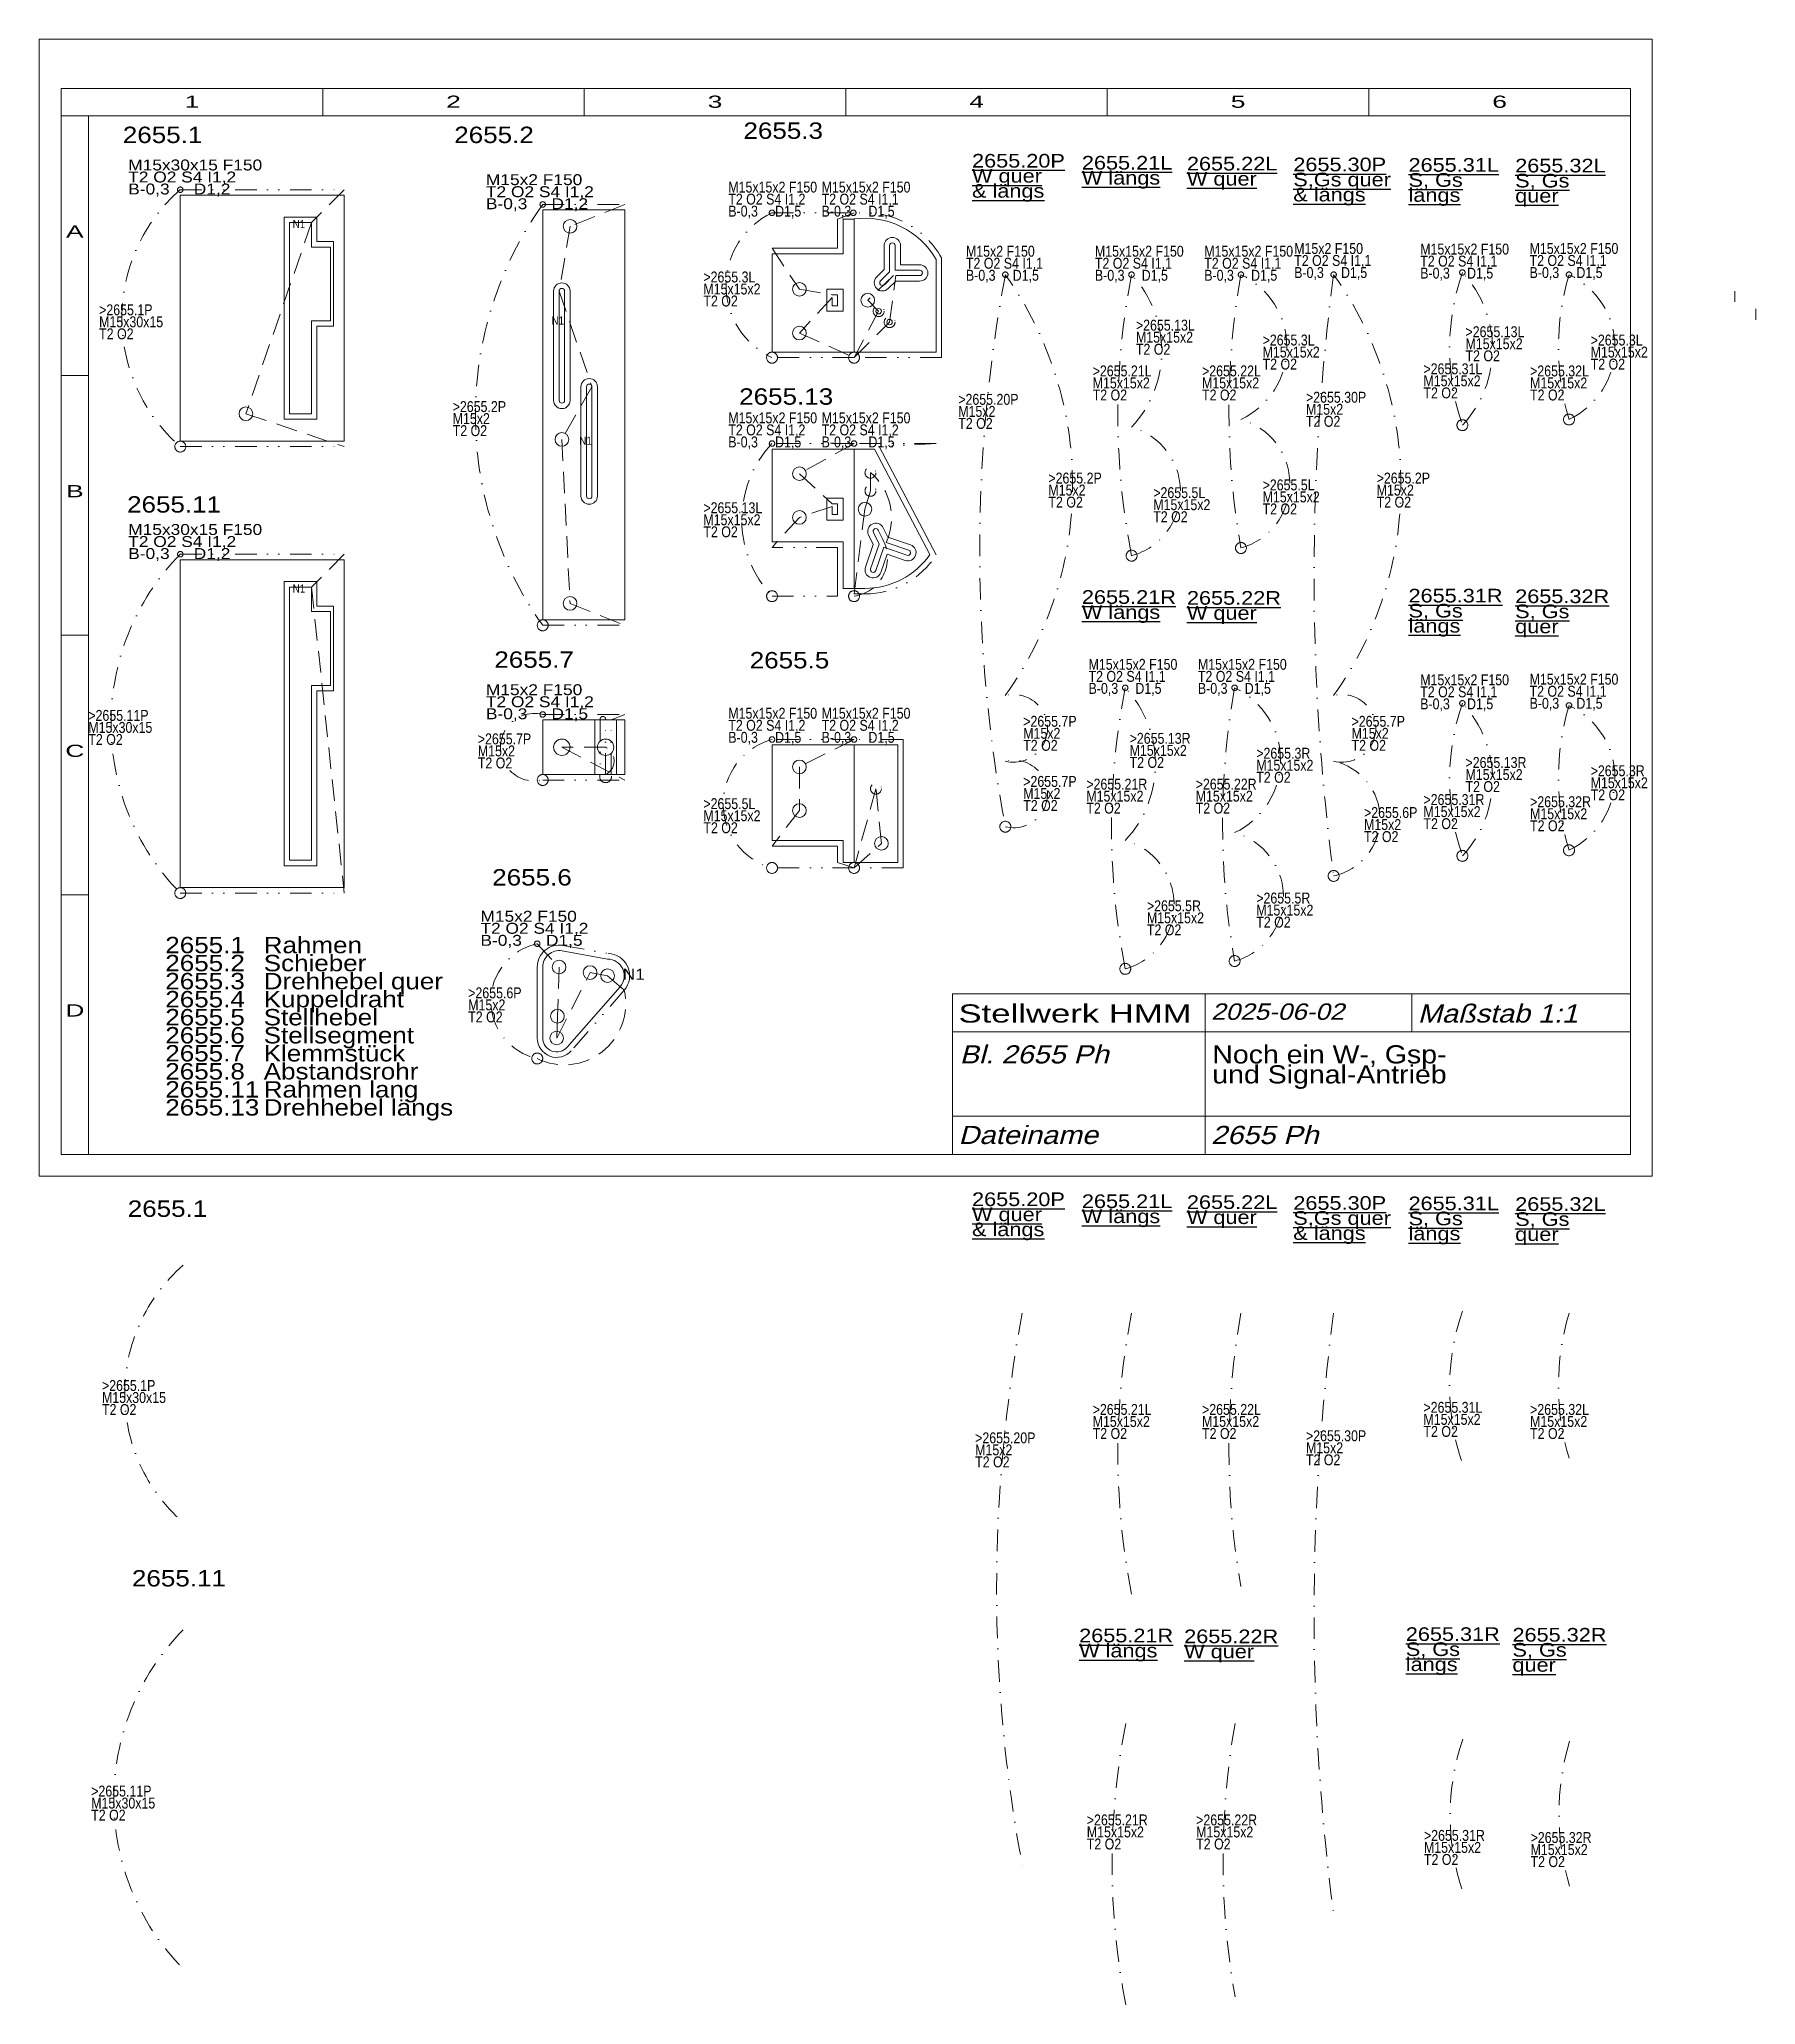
# Model space of a CAD drawing. Extents: x 1 to 315, y -151 to 209.
import ezdxf
from ezdxf.enums import TextEntityAlignment as Align

# ---------------------------------------------------------------- set-up
doc = ezdxf.new("R2010")
doc.units = 0
doc.header["$LTSCALE"] = 7.872806
for name, pattern in [('DASHDOT', [1, 0.5, -0.25, 0, -0.25]), ('DASHED', [0.75, 0.5, -0.25]), ('DIVIDE', [1.25, 0.5, -0.25, 0, -0.25, 0, -0.25]), ('PHANTOM', [2.5, 1.25, -0.25, 0.25, -0.25, 0.25, -0.25])]:
    doc.linetypes.add(name, pattern=pattern)
for name, color, linetype, lineweight in [('2655_1 RAHMEN', 7, 'CONTINUOUS', 18), ('2655_11P', 30, 'CONTINUOUS', 13), ('2655_13L', 30, 'CONTINUOUS', 13), ('2655_13R', 14, 'CONTINUOUS', 13), ('2655_1P', 30, 'CONTINUOUS', 13), ('2655_2 SCHIEBER', 230, 'CONTINUOUS', 18), ('2655_20P', 190, 'PHANTOM', 13), ('2655_21L', 190, 'PHANTOM', 13), ('2655_21R', 190, 'PHANTOM', 13), ('2655_22L', 190, 'PHANTOM', 13), ('2655_22R', 190, 'PHANTOM', 13), ('2655_2P', 30, 'CONTINUOUS', 13), ('2655_3 DREHHEBEL', 150, 'CONTINUOUS', 18), ('2655_30P', 190, 'PHANTOM', 13), ('2655_31L', 190, 'PHANTOM', 13), ('2655_31R', 190, 'PHANTOM', 13), ('2655_32L', 190, 'PHANTOM', 13), ('2655_32R', 190, 'PHANTOM', 13), ('2655_3L', 30, 'CONTINUOUS', 13), ('2655_3R', 14, 'CONTINUOUS', 13), ('2655_5 STELLHEBEL', 172, 'CONTINUOUS', 18), ('2655_5L', 30, 'CONTINUOUS', 13), ('2655_5R', 14, 'CONTINUOUS', 13), ('2655_6P', 30, 'CONTINUOUS', 13), ('2655_7P', 30, 'CONTINUOUS', 13), ('2655___ W-_ GSP-_ SIGNAL-ANTRIEB', 230, 'CONTINUOUS', 13), ('_TEMP', 7, 'CONTINUOUS', 50), ('BESCHRIFTUNG', 7, 'CONTINUOUS', 25), ('STANDARD', 7, 'CONTINUOUS', 0)]:
    doc.layers.add(name, color=color, linetype=linetype, lineweight=lineweight)
doc.styles.add('Arial', font='arial.ttf')

msp = doc.modelspace()

# ---------------------------------------------------------------- linework, layer by layer
at = {"layer": '2655_1 RAHMEN'}
for p, q in [((26.78, 180.49), (26.78, 135.49)), ((26.78, 180.49), (56.78, 180.49)), ((56.78, 180.49), (56.78, 135.49)), ((45.78, 176.49), (45.78, 139.49)), ((51.78, 176.49), (45.78, 176.49)), ((51.78, 176.49), (51.78, 171.99)), ((51.78, 171.99), (54.78, 171.99)), ((54.78, 171.99), (54.78, 156.49)), ((51.78, 156.49), (54.78, 156.49)), ((51.78, 156.49), (51.78, 139.49)), ((45.78, 139.49), (51.78, 139.49)), ((26.78, 135.49), (56.78, 135.49)), ((26.78, 113.8), (26.78, 53.8)), ((26.78, 113.8), (56.78, 113.8)), ((56.78, 113.8), (56.78, 53.8)), ((45.78, 109.8), (45.78, 57.8)), ((51.78, 109.8), (45.78, 109.8)), ((51.78, 109.8), (51.78, 105.3)), ((51.78, 105.3), (54.78, 105.3)), ((54.78, 105.3), (54.78, 89.8)), ((51.78, 89.8), (54.78, 89.8)), ((51.78, 89.8), (51.78, 57.8)), ((45.78, 57.8), (51.78, 57.8)), ((26.78, 53.8), (56.78, 53.8))]:
    msp.add_line(p, q, dxfattribs=at)
at = {"layer": '2655_11P', "linetype": 'DIVIDE'}
for p, q in [((26.78, 114.8), (56.78, 114.8)), ((26.78, 52.8), (56.78, 52.8))]:
    msp.add_line(p, q, dxfattribs=at)
at = {"layer": '2655_11P', "linetype": 'DASHED'}
for p, q in [((56.78, 114.8), (50.78, 108.8)), ((50.78, 108.8), (56.78, 52.8))]:
    msp.add_line(p, q, dxfattribs=at)
at = {"layer": '2655_11P'}
for p, q in [((46.78, 108.8), (46.78, 58.8)), ((50.78, 108.8), (46.78, 108.8)), ((50.78, 108.8), (50.78, 104.3)), ((50.78, 104.3), (54.28, 104.3)), ((54.28, 104.3), (54.28, 90.8)), ((50.78, 90.8), (50.78, 58.8)), ((50.78, 90.8), (54.28, 90.8)), ((46.78, 58.8), (50.78, 58.8))]:
    msp.add_line(p, q, dxfattribs=at)
at = {"layer": '2655_11P', "linetype": 'PHANTOM'}
for centre, radius in [((26.78, 114.8), 0.5), ((26.78, 52.8), 1)]:
    msp.add_circle(centre, radius, dxfattribs=at)
at = {"layer": '2655_13L', "linetype": 'DIVIDE'}
for p, q in [((150.01, 135.04), (135.01, 135.04)), ((147.01, 116.04), (135.01, 116.04)), ((135.01, 107.12), (147.01, 107.12))]:
    msp.add_line(p, q, dxfattribs=at)
at = {"layer": '2655_13L', "linetype": 'DASHED'}
for p, q in [((150.01, 135.04), (140.01, 129.53)), ((140.01, 129.53), (146.01, 124.04)), ((146.01, 123.54), (140.01, 121.53)), ((140.01, 121.53), (135.01, 116.04))]:
    msp.add_line(p, q, dxfattribs=at)
at = {"layer": '2655_13L'}
for p, q in [((146.01, 124.04), (147.01, 124.04)), ((146.01, 122.04), (146.01, 123.54)), ((147.01, 124.04), (147.01, 122.04)), ((147.01, 122.04), (146.01, 122.04)), ((147.01, 107.12), (147.01, 116.04))]:
    msp.add_line(p, q, dxfattribs=at)
at = {"layer": '2655_13L', "linetype": 'PHANTOM'}
for centre, radius in [((135.01, 135.04), 0.5), ((135.01, 107.12), 1)]:
    msp.add_circle(centre, radius, dxfattribs=at)
at = {"layer": '2655_13L'}
for centre in [(140.01, 129.53), (140.01, 121.53)]:
    msp.add_circle(centre, 1.25, dxfattribs=at)
at = {"layer": '2655_13R', "linetype": 'DIVIDE'}
for q in [(150.01, 135.04), (154.63, 134.5)]:
    msp.add_line((165.01, 135.04), q, dxfattribs=at)
at = {"layer": '2655_13R'}
for p, q in [((154.63, 134.5), (165.05, 114.66)), ((154.58, 116.66), (153.55, 118.76)), ((154.45, 119.2), (155.3, 117.47)), ((153.03, 112.12), (154.58, 116.66)), ((153.98, 111.8), (155.43, 116.06)), ((155.43, 116.06), (159.69, 114.6)), ((160.02, 115.55), (155.87, 116.96)), ((152.01, 107.54), (150.01, 107.54))]:
    msp.add_line(p, q, dxfattribs=at)
at = {"layer": '2655_13R', "linetype": 'DASHED'}
for p, q in [((153.01, 126.39), (153.01, 129.71)), ((152.01, 123.04), (153.01, 126.39)), ((150.01, 107.54), (152.01, 123.04))]:
    msp.add_line(p, q, dxfattribs=at)
at = {"layer": '2655_13R', "linetype": 'PHANTOM'}
for centre, radius in [((150.01, 135.04), 0.5), ((150.01, 107.12), 1)]:
    msp.add_circle(centre, radius, dxfattribs=at)
at = {"layer": '2655_13R', "linetype": 'DIVIDE'}
for centre in [(153.01, 129.71), (153.01, 126.39)]:
    msp.add_circle(centre, 1, dxfattribs=at)
at = {"layer": '2655_13R'}
msp.add_circle((152.01, 123.04), 1.25, dxfattribs=at)
at = {"layer": '2655_13R', "linetype": 'DASHED'}
for centre, radius, start, end in [((146.07, 121.46), 10.79, 335.3739, 409.957), ((149.06, 114.13), 7.07, 277.6805, 388.1637)]:
    msp.add_arc(centre, radius, start, end, dxfattribs=at)
at = {"layer": '2655_13R'}
for centre, start, end in [((154, 118.98), 26.1452, 206.1452), ((159.85, 115.08), 251.1452, 431.1452), ((153.51, 111.96), 161.1452, 341.1452)]:
    msp.add_arc(centre, 0.5, start, end, dxfattribs=at)
at = {"layer": '2655_13R', "linetype": 'DIVIDE'}
msp.add_arc((152.01, 123.04), 15.5, 270, 327.2865, dxfattribs=at)
at = {"layer": '2655_1P', "linetype": 'DIVIDE'}
for p, q in [((26.78, 181.49), (56.78, 181.49)), ((26.78, 134.49), (56.78, 134.49))]:
    msp.add_line(p, q, dxfattribs=at)
at = {"layer": '2655_1P', "linetype": 'DASHED'}
for p, q in [((56.78, 181.49), (50.78, 175.49)), ((50.78, 175.49), (38.78, 140.49)), ((38.78, 140.49), (56.78, 134.49))]:
    msp.add_line(p, q, dxfattribs=at)
at = {"layer": '2655_1P'}
for p, q in [((46.78, 175.49), (46.78, 140.49)), ((50.78, 175.49), (46.78, 175.49)), ((50.78, 175.49), (50.78, 170.99)), ((50.78, 170.99), (54.28, 170.99)), ((54.28, 170.99), (54.28, 157.49)), ((50.78, 157.49), (50.78, 140.49)), ((50.78, 157.49), (54.28, 157.49)), ((46.78, 140.49), (50.78, 140.49))]:
    msp.add_line(p, q, dxfattribs=at)
at = {"layer": '2655_1P', "linetype": 'PHANTOM'}
for centre, radius in [((26.78, 181.49), 0.5), ((26.78, 134.49), 1)]:
    msp.add_circle(centre, radius, dxfattribs=at)
at = {"layer": '2655_1P'}
msp.add_circle((38.78, 140.49), 1.25, dxfattribs=at)
at = {"layer": '2655_2 SCHIEBER'}
for p, q in [((93.07, 102.79), (93.07, 177.79)), ((93.07, 177.79), (108.07, 177.79)), ((108.07, 102.79), (108.07, 177.79)), ((95.07, 162.93), (95.07, 142.93)), ((98.07, 162.93), (98.07, 142.93)), ((314.91, 159.7), (314.91, 157.7)), ((100.07, 145.43), (100.07, 125.43)), ((103.07, 145.43), (103.07, 125.43)), ((93.07, 102.79), (108.07, 102.79))]:
    msp.add_line(p, q, dxfattribs=at)
for centre, start, end in [((96.57, 162.93), 0, 180), ((101.57, 145.43), 0, 180), ((96.57, 142.93), 180, 360), ((101.57, 125.43), 180, 360)]:
    msp.add_arc(centre, 1.5, start, end, dxfattribs=at)
at = {"layer": '2655_20P', "linetype": 'PHANTOM'}
for centre, radius in [((177.68, 165.94), 0.5), ((177.68, 64.94), 1)]:
    msp.add_circle(centre, radius, dxfattribs=at)
at = {"layer": '2655_20P', "linetype": 'DASHDOT'}
for centre, radius, start, end in [((123.61, 127.44), 66.37, 324.5454, 395.4546), ((179.2, 82.94), 6.19, 255.7532, 464.2468), ((179.2, 70.94), 6.19, 255.7532, 464.2468)]:
    msp.add_arc(centre, radius, start, end, dxfattribs=at)
at = {"layer": '2655_21L', "linetype": 'PHANTOM'}
for centre, radius in [((200.77, 165.94), 0.5), ((200.77, 114.52), 1)]:
    msp.add_circle(centre, radius, dxfattribs=at)
at = {"layer": '2655_21L', "linetype": 'DASHDOT'}
for centre, radius, start, end in [((185.84, 151.98), 20.44, 316.9144, 403.0856), ((197.5, 126.27), 12.2, 285.5669, 434.4331)]:
    msp.add_arc(centre, radius, start, end, dxfattribs=at)
at = {"layer": '2655_21R', "linetype": 'PHANTOM'}
for centre, radius in [((199.61, 90.36), 0.5), ((199.61, 38.94), 1)]:
    msp.add_circle(centre, radius, dxfattribs=at)
at = {"layer": '2655_21R', "linetype": 'DASHDOT'}
for centre, radius, start, end in [((184.69, 76.4), 20.44, 316.9144, 403.0856), ((196.34, 50.69), 12.2, 285.5669, 434.4331)]:
    msp.add_arc(centre, radius, start, end, dxfattribs=at)
at = {"layer": '2655_22L', "linetype": 'PHANTOM'}
for centre, radius in [((220.77, 165.94), 0.5), ((220.77, 115.94), 1)]:
    msp.add_circle(centre, radius, dxfattribs=at)
at = {"layer": '2655_22L', "linetype": 'DASHDOT'}
for centre, radius, start, end in [((214.52, 152.69), 14.65, 295.2446, 424.7554), ((217.5, 127.69), 12.2, 285.5669, 434.4331)]:
    msp.add_arc(centre, radius, start, end, dxfattribs=at)
at = {"layer": '2655_22R', "linetype": 'PHANTOM'}
for centre, radius in [((219.61, 90.36), 0.5), ((219.61, 40.36), 1)]:
    msp.add_circle(centre, radius, dxfattribs=at)
at = {"layer": '2655_22R', "linetype": 'DASHDOT'}
for centre, radius, start, end in [((213.36, 77.11), 14.65, 295.2446, 424.7554), ((216.34, 52.11), 12.2, 285.5669, 434.4331)]:
    msp.add_arc(centre, radius, start, end, dxfattribs=at)
at = {"layer": '2655_2P', "linetype": 'DIVIDE'}
for p, q in [((93.07, 178.79), (108.07, 178.79)), ((93.07, 101.79), (108.07, 101.79))]:
    msp.add_line(p, q, dxfattribs=at)
at = {"layer": '2655_2P', "linetype": 'DASHED'}
for p, q in [((108.07, 178.79), (98.07, 174.79)), ((98.07, 174.79), (96.07, 162.93)), ((96.07, 162.93), (102.07, 145.43)), ((102.07, 145.43), (96.57, 135.79)), ((96.57, 135.79), (98.07, 105.79)), ((98.07, 105.79), (108.07, 101.79))]:
    msp.add_line(p, q, dxfattribs=at)
at = {"layer": '2655_2P'}
for p, q in [((96.07, 162.93), (96.07, 142.93)), ((97.07, 162.93), (97.07, 142.93)), ((101.07, 145.43), (101.07, 125.43)), ((102.07, 145.43), (102.07, 125.43))]:
    msp.add_line(p, q, dxfattribs=at)
at = {"layer": '2655_2P', "linetype": 'PHANTOM'}
for centre, radius in [((93.07, 178.79), 0.5), ((93.07, 101.79), 1)]:
    msp.add_circle(centre, radius, dxfattribs=at)
at = {"layer": '2655_2P'}
for centre in [(98.07, 174.79), (96.57, 135.79), (98.07, 105.79)]:
    msp.add_circle(centre, 1.25, dxfattribs=at)
for centre, start, end in [((96.57, 162.93), 0, 180), ((101.57, 145.43), 0, 180), ((96.57, 142.93), 180, 360), ((101.57, 125.43), 180, 360)]:
    msp.add_arc(centre, 0.5, start, end, dxfattribs=at)
at = {"layer": '2655_3 DREHHEBEL'}
for p, q in [((148.01, 176.12), (148.01, 169.76)), ((148.01, 176.12), (150.01, 176.12)), ((150.01, 176.12), (150.01, 151.76)), ((148.01, 169.76), (135.01, 169.76)), ((135.01, 169.76), (135.01, 151.76)), ((155.51, 171.26), (155.51, 166.88)), ((158.51, 167.76), (158.51, 171.26)), ((154.15, 165.52), (155.51, 166.88)), ((162.01, 167.76), (158.51, 167.76)), ((165.01, 168.74), (165.01, 151.76)), ((145.01, 159.26), (145.01, 163.26)), ((145.01, 163.26), (148.01, 163.26)), ((148.01, 163.26), (148.01, 159.26)), ((157.63, 164.76), (156.27, 163.4)), ((162.01, 164.76), (157.63, 164.76)), ((311.11, 162.95), (311.11, 160.95)), ((148.01, 159.26), (145.01, 159.26)), ((165.01, 151.76), (135.01, 151.76)), ((154.26, 151.76), (152.26, 151.76)), ((150.01, 134.04), (135.01, 134.04)), ((135.01, 134.04), (135.01, 117.04)), ((150.01, 108.54), (150.01, 134.04)), ((153.74, 134.04), (150.01, 134.04)), ((153.74, 134.04), (163.89, 114.72)), ((145.01, 121.04), (145.01, 125.04)), ((145.01, 125.04), (148.01, 125.04)), ((148.01, 125.04), (148.01, 121.04)), ((148.01, 121.04), (145.01, 121.04)), ((155.35, 119.64), (156.19, 117.91)), ((148.01, 117.04), (135.01, 117.04)), ((148.01, 108.54), (148.01, 117.04)), ((152.09, 112.44), (153.5, 116.59)), ((153.5, 116.59), (152.65, 118.32)), ((160.34, 116.49), (156.19, 117.91)), ((154.93, 111.47), (156.06, 114.79)), ((156.06, 114.79), (159.37, 113.66)), ((148.01, 108.54), (150.01, 108.54)), ((152.01, 108.54), (150.01, 108.54)), ((93.07, 84.49), (108.07, 84.49)), ((93.07, 74.49), (93.07, 84.49)), ((102.57, 84.49), (102.57, 74.49)), ((106.57, 74.49), (106.57, 84.49)), ((108.07, 84.49), (108.07, 74.49)), ((108.07, 74.49), (93.07, 74.49))]:
    msp.add_line(p, q, dxfattribs=at)
for centre in [(154.51, 159.26), (156.51, 157.26)]:
    msp.add_circle(centre, 0.5, dxfattribs=at)
for centre, radius, start, end in [((152.01, 161.26), 15, 29.9264, 97.6623), ((157.01, 171.26), 1.5, 0, 180), ((155.21, 164.46), 1.5, 135, 315), ((162.01, 166.26), 1.5, 270, 450), ((154, 118.98), 1.5, 26.1452, 206.1452), ((159.85, 115.08), 1.5, 251.1452, 431.1452), ((152.01, 123.04), 14.5, 270, 325.011), ((153.51, 111.96), 1.5, 161.1452, 341.1452)]:
    msp.add_arc(centre, radius, start, end, dxfattribs=at)
at = {"layer": '2655_30P', "linetype": 'PHANTOM'}
for centre, radius in [((237.72, 165.94), 0.5), ((237.72, 55.94), 1)]:
    msp.add_circle(centre, radius, dxfattribs=at)
at = {"layer": '2655_30P', "linetype": 'DASHDOT'}
for centre, radius, start, end in [((183.66, 127.44), 66.37, 324.5454, 395.4546), ((239.24, 82.94), 6.19, 255.7532, 464.2468), ((235.46, 66.44), 10.74, 282.1777, 437.8223)]:
    msp.add_arc(centre, radius, start, end, dxfattribs=at)
at = {"layer": '2655_31L', "linetype": 'PHANTOM'}
for centre, radius in [((261.27, 166.33), 0.5), ((261.27, 138.41), 1)]:
    msp.add_circle(centre, radius, dxfattribs=at)
at = {"layer": '2655_31L', "linetype": 'DASHDOT'}
msp.add_arc((246.34, 152.37), 20.44, 316.9144, 403.0856, dxfattribs=at)
at = {"layer": '2655_31R', "linetype": 'PHANTOM'}
for centre, radius in [((261.27, 87.52), 0.5), ((261.27, 59.61), 1)]:
    msp.add_circle(centre, radius, dxfattribs=at)
at = {"layer": '2655_31R', "linetype": 'DASHDOT'}
msp.add_arc((246.34, 73.57), 20.44, 316.9144, 403.0856, dxfattribs=at)
at = {"layer": '2655_32L', "linetype": 'PHANTOM'}
for centre, radius in [((280.77, 165.94), 0.5), ((280.77, 139.44), 1)]:
    msp.add_circle(centre, radius, dxfattribs=at)
at = {"layer": '2655_32L', "linetype": 'DASHDOT'}
msp.add_arc((274.52, 152.69), 14.65, 295.2446, 424.7554, dxfattribs=at)
at = {"layer": '2655_32R', "linetype": 'PHANTOM'}
for centre, radius in [((280.77, 87.14), 0.5), ((280.77, 60.64), 1)]:
    msp.add_circle(centre, radius, dxfattribs=at)
at = {"layer": '2655_32R', "linetype": 'DASHDOT'}
msp.add_arc((274.52, 73.89), 14.65, 295.2446, 424.7554, dxfattribs=at)
at = {"layer": '2655_3L', "linetype": 'DIVIDE'}
for p, q in [((135.01, 177.26), (150.01, 177.26)), ((150.01, 150.76), (135.01, 150.76))]:
    msp.add_line(p, q, dxfattribs=at)
at = {"layer": '2655_3L', "linetype": 'DASHED'}
for p, q in [((150.01, 177.26), (147.01, 176.12)), ((135.01, 170.76), (140.01, 163.26)), ((140.01, 163.26), (146.01, 162.26)), ((146.01, 161.76), (140.01, 155.26)), ((140.01, 155.26), (150.01, 150.76))]:
    msp.add_line(p, q, dxfattribs=at)
at = {"layer": '2655_3L'}
for p, q in [((147.01, 176.12), (147.01, 170.76)), ((147.01, 170.76), (135.01, 170.76)), ((146.01, 162.26), (147.01, 162.26)), ((147.01, 162.26), (147.01, 160.26)), ((146.01, 160.26), (146.01, 161.76)), ((147.01, 160.26), (146.01, 160.26))]:
    msp.add_line(p, q, dxfattribs=at)
at = {"layer": '2655_3L', "linetype": 'PHANTOM'}
for centre, radius in [((135.01, 177.26), 0.5), ((135.01, 150.76), 1)]:
    msp.add_circle(centre, radius, dxfattribs=at)
at = {"layer": '2655_3L'}
for centre in [(140.01, 163.26), (140.01, 155.26)]:
    msp.add_circle(centre, 1.25, dxfattribs=at)
at = {"layer": '2655_3R', "linetype": 'DIVIDE'}
for p, q in [((149.87, 177.26), (149.87, 177.12)), ((166.01, 150.76), (150.01, 150.76))]:
    msp.add_line(p, q, dxfattribs=at)
at = {"layer": '2655_3R'}
for p, q in [((156.51, 171.26), (156.51, 166.47)), ((157.51, 166.76), (157.51, 171.26)), ((166.01, 169), (166.01, 150.76)), ((154.85, 164.81), (156.51, 166.47)), ((155.56, 164.1), (157.21, 165.76)), ((162.01, 166.76), (157.51, 166.76)), ((162.01, 165.76), (157.63, 165.76))]:
    msp.add_line(p, q, dxfattribs=at)
at = {"layer": '2655_3R', "linetype": 'DASHED'}
for p, q in [((157.21, 165.76), (152.51, 161.26)), ((156.51, 157.26), (157.63, 165.76)), ((154.51, 159.26), (150.01, 150.76)), ((152.51, 161.26), (154.51, 159.26)), ((150.01, 150.76), (156.51, 157.26))]:
    msp.add_line(p, q, dxfattribs=at)
at = {"layer": '2655_3R', "linetype": 'PHANTOM'}
for centre, radius in [((149.87, 177.26), 0.5), ((150.01, 150.76), 1)]:
    msp.add_circle(centre, radius, dxfattribs=at)
at = {"layer": '2655_3R'}
msp.add_circle((152.51, 161.26), 1.25, dxfattribs=at)
at = {"layer": '2655_3R', "linetype": 'DIVIDE'}
for centre in [(154.51, 159.26), (156.51, 157.26)]:
    msp.add_circle(centre, 1, dxfattribs=at)
msp.add_arc((152.01, 161.26), 16, 28.955, 97.6623, dxfattribs=at)
at = {"layer": '2655_3R'}
for centre, start, end in [((157.01, 171.26), 0, 180), ((162.01, 166.26), 270, 450), ((155.21, 164.46), 135, 315)]:
    msp.add_arc(centre, 0.5, start, end, dxfattribs=at)
at = {"layer": '2655_5 STELLHEBEL'}
for p, q in [((158.01, 79.9), (135.01, 79.9)), ((135.01, 79.9), (135.01, 62.4)), ((150.01, 58.4), (150.01, 79.9)), ((154.01, 79.9), (152.01, 79.9)), ((158.01, 58.4), (158.01, 79.9)), ((148.01, 62.4), (135.01, 62.4)), ((148.01, 58.4), (148.01, 62.4)), ((158.01, 58.4), (148.01, 58.4)), ((96.6, 42.23), (104.92, 40.74)), ((93.07, 39.28), (93.07, 26.29)), ((107.22, 35.68), (97.54, 24.61))]:
    msp.add_line(p, q, dxfattribs=at)
for centre, radius, start, end in [((96.07, 39.28), 3, 79.8245, 180), ((104.92, 37.69), 3.05, 318.8385, 450.0172), ((95.62, 26.29), 2.55, 180, 318.8385)]:
    msp.add_arc(centre, radius, start, end, dxfattribs=at)
at = {"layer": '2655_5L', "linetype": 'DIVIDE'}
for p, q in [((150.01, 80.9), (135.01, 80.9)), ((150.01, 57.4), (135.01, 57.4))]:
    msp.add_line(p, q, dxfattribs=at)
at = {"layer": '2655_5L', "linetype": 'DASHED'}
for p, q in [((150.01, 80.9), (140.01, 75.9)), ((140.01, 75.9), (140.01, 67.9)), ((140.01, 67.9), (135.01, 61.4)), ((147.01, 58.4), (150.01, 57.4))]:
    msp.add_line(p, q, dxfattribs=at)
at = {"layer": '2655_5L'}
for p, q in [((147.01, 61.4), (135.01, 61.4)), ((147.01, 58.4), (147.01, 61.4))]:
    msp.add_line(p, q, dxfattribs=at)
at = {"layer": '2655_5L', "linetype": 'PHANTOM'}
for centre, radius in [((135.01, 80.9), 0.5), ((135.01, 57.4), 1)]:
    msp.add_circle(centre, radius, dxfattribs=at)
at = {"layer": '2655_5L'}
for centre in [(140.01, 75.9), (140.01, 67.9)]:
    msp.add_circle(centre, 1.25, dxfattribs=at)
at = {"layer": '2655_5R', "linetype": 'DIVIDE'}
for p, q in [((159.01, 80.9), (150.01, 80.9)), ((159.01, 57.4), (150.01, 57.4))]:
    msp.add_line(p, q, dxfattribs=at)
at = {"layer": '2655_5R'}
msp.add_line((159.01, 57.4), (159.01, 80.9), dxfattribs=at)
at = {"layer": '2655_5R', "linetype": 'DASHED'}
for p, q in [((154.01, 71.9), (150.01, 57.4)), ((155.01, 61.9), (154.01, 71.9)), ((150.01, 57.4), (155.01, 61.9))]:
    msp.add_line(p, q, dxfattribs=at)
at = {"layer": '2655_5R', "linetype": 'PHANTOM'}
for centre, radius in [((150.01, 80.9), 0.5), ((150.01, 57.4), 1)]:
    msp.add_circle(centre, radius, dxfattribs=at)
at = {"layer": '2655_5R', "linetype": 'DIVIDE'}
msp.add_circle((154.01, 71.9), 1, dxfattribs=at)
at = {"layer": '2655_5R'}
msp.add_circle((155.01, 61.9), 1.25, dxfattribs=at)
at = {"layer": '2655_6P', "linetype": 'DASHED'}
for p, q in [((92.07, 43.54), (96.07, 39.28)), ((95.62, 26.29), (101.73, 38.26)), ((96.07, 39.28), (95.76, 30.28)), ((104.92, 37.69), (101.73, 38.26)), ((104.92, 37.69), (107.97, 35.02)), ((95.76, 30.28), (95.62, 26.29))]:
    msp.add_line(p, q, dxfattribs=at)
at = {"layer": '2655_6P', "linetype": 'DIVIDE'}
for p, q in [((96.77, 43.21), (105.02, 41.73)), ((107.97, 35.02), (98.29, 23.95))]:
    msp.add_line(p, q, dxfattribs=at)
at = {"layer": '2655_6P'}
msp.add_line((92.07, 39.28), (92.07, 26.29), dxfattribs=at)
at = {"layer": '2655_6P', "linetype": 'PHANTOM'}
for centre, radius in [((92.07, 43.54), 0.5), ((92.07, 22.54), 1)]:
    msp.add_circle(centre, radius, dxfattribs=at)
at = {"layer": '2655_6P'}
for centre in [(96.07, 39.28), (101.73, 38.26), (104.92, 37.69), (95.76, 30.28), (95.62, 26.29)]:
    msp.add_circle(centre, 1.25, dxfattribs=at)
for centre, radius, start, end in [((96.07, 39.28), 4, 79.8245, 180), ((104.92, 37.69), 4.05, 318.8385, 448.6662), ((95.62, 26.29), 3.55, 180, 318.8385)]:
    msp.add_arc(centre, radius, start, end, dxfattribs=at)
at = {"layer": '2655_6P', "linetype": 'DASHED'}
msp.add_arc((97.02, 32.6), 11.22, 243.7906, 372.458, dxfattribs=at)
at = {"layer": '2655_7P', "linetype": 'DIVIDE'}
for p, q in [((93.07, 85.49), (108.07, 85.49)), ((103.57, 84.49), (103.57, 74.49)), ((104.57, 74.49), (104.57, 84.49)), ((105.57, 74.49), (105.57, 84.49)), ((93.07, 73.49), (108.07, 73.49))]:
    msp.add_line(p, q, dxfattribs=at)
at = {"layer": '2655_7P', "linetype": 'DASHED'}
for p, q in [((108.07, 85.49), (105.57, 84.49)), ((104.57, 79.49), (96.57, 79.49)), ((96.57, 79.49), (108.07, 73.49))]:
    msp.add_line(p, q, dxfattribs=at)
at = {"layer": '2655_7P', "linetype": 'PHANTOM'}
for centre, radius in [((93.07, 85.49), 0.5), ((93.07, 73.49), 1)]:
    msp.add_circle(centre, radius, dxfattribs=at)
at = {"layer": '2655_7P'}
for centre in [(96.57, 79.49), (104.57, 79.49)]:
    msp.add_circle(centre, 1.5, dxfattribs=at)
at = {"layer": '2655_7P', "linetype": 'DIVIDE'}
msp.add_arc((104.07, 84.6), 0.513, 347.2454, 552.7546, dxfattribs=at)
at = {"layer": '2655_7P', "linetype": 'DASHED'}
for centre, radius, start, end in [((103.35, 76.99), 2.78, 295.8938, 424.1062), ((104.57, 74.09), 1.08, 158.1667, 381.8333)]:
    msp.add_arc(centre, radius, start, end, dxfattribs=at)
at = {"layer": '2655___ W-_ GSP-_ SIGNAL-ANTRIEB', "linetype": 'DASHDOT'}
for centre, radius, start, end in [((47.28, 157.99), 31.19, 131.0999, 228.9001), ((147.13, 140.29), 66.37, 144.5454, 215.4546), ((141.25, 164.01), 14.65, 115.2446, 244.7554), ((447.01, 115.44), 274.02, 169.3801, 190.6199), ((331.06, 140.23), 132.8, 168.8376, 191.1624), ((361.82, 140.94), 143.25, 169.9491, 190.0509), ((658.7, 110.94), 424.56, 172.5567, 187.4433), ((301.82, 152.37), 42.89, 161.0045, 198.9955), ((325.4, 152.69), 46.55, 163.4644, 196.5356), ((149.93, 121.08), 20.44, 136.9144, 223.0856), ((58.4, 83.8), 44.28, 135.5643, 224.4357), ((329.9, 64.65), 132.8, 168.8376, 191.1624), ((360.66, 65.36), 143.25, 169.9491, 190.0509), ((301.82, 73.57), 42.89, 161.0045, 198.9955), ((325.4, 73.89), 46.55, 163.4644, 196.5356), ((91.54, 79.49), 6.19, 75.7532, 284.2468), ((138.28, 69.15), 12.2, 105.5669, 254.4331), ((94.33, 33.04), 10.74, 102.1777, 257.8223), ((47.8, -38.8), 31.19, 131.0999, 228.9001), ((450.1, -74.55), 274.02, 169.3801, 190.6199), ((331.06, -49.76), 132.8, 168.8376, 191.1624), ((361.82, -49.05), 143.25, 169.9491, 190.0509), ((658.7, -79.05), 424.56, 172.5567, 187.4433), ((301.82, -37.62), 42.89, 161.0045, 198.9955), ((325.4, -37.3), 46.55, 163.4644, 196.5356), ((58.92, -112.99), 44.28, 135.5643, 224.4357), ((330, -124.85), 132.8, 168.8376, 191.1624), ((360.75, -124.14), 143.25, 169.9491, 190.0509), ((301.92, -115.93), 42.89, 161.0045, 198.9955), ((325.49, -115.61), 46.55, 163.4644, 196.5356)]:
    msp.add_arc(centre, radius, start, end, dxfattribs=at)
at = {"layer": '_TEMP', "lineweight": 0}
for p, q in [((168.02, 34.4), (291.91, 34.4)), ((168.02, 34.4), (168.02, 5)), ((214.22, 34.4), (214.22, 5)), ((252.02, 34.4), (252.02, 27.4)), ((168.02, 27.4), (291.91, 27.4)), ((168.02, 12), (291.91, 12))]:
    msp.add_line(p, q, dxfattribs=at)
at = {"layer": 'STANDARD'}
for p, q in [((296, 209), (1, 209)), ((1, 209), (1, 1)), ((296, 1), (296, 209)), ((292, 200), (5, 200)), ((5, 200), (5, 195)), ((52.83, 200), (52.83, 195)), ((100.67, 200), (100.67, 195)), ((148.5, 200), (148.5, 195)), ((196.33, 200), (196.33, 195)), ((244.17, 200), (244.17, 195)), ((292, 200), (292, 195)), ((5, 195), (5, 5)), ((10, 195), (5, 195)), ((10, 195), (10, 5)), ((292, 195), (10, 195)), ((292, 5), (292, 195)), ((5, 147.5), (10, 147.5)), ((5, 100), (10, 100)), ((5, 52.5), (10, 52.5)), ((5, 5), (10, 5)), ((10, 5), (292, 5)), ((1, 1), (296, 1))]:
    msp.add_line(p, q, dxfattribs=at)

# ---------------------------------------------------------------- texts
at = {"layer": '2655_11P', "linetype": 'DASHED', "style": 'Arial', "width": 0.864842}
msp.add_text('N1', height=1.5, dxfattribs=at).set_placement((47.33, 109.26), align=Align.TOP_LEFT)
at = {"layer": '2655_11P', "insert": (17.26, 120.32), "char_height": 2, "attachment_point": 1, "line_spacing_factor": 0.66, "style": 'Arial'}
msp.add_mtext('\\W1.135101;M15x30x15 F150\\PT2 O2 S4 I1,2\\PB-0,3     D1,2', dxfattribs=at)
at = {"layer": '2655_13L', "insert": (127.01, 140.74), "char_height": 2, "attachment_point": 1, "line_spacing_factor": 0.66, "style": 'Arial'}
msp.add_mtext('\\W0.810867;M15x15x2 F150\\PT2 O2 S4 I1,2\\PB-0,3     D1,5', dxfattribs=at)
at = {"layer": '2655_13R', "insert": (144.08, 140.74), "char_height": 2, "attachment_point": 1, "line_spacing_factor": 0.66, "style": 'Arial'}
msp.add_mtext('\\W0.810867;M15x15x2 F150\\PT2 O2 S4 I1,2\\PB-0,3     D1,5', dxfattribs=at)
at = {"layer": '2655_1P', "linetype": 'DASHED', "style": 'Arial', "width": 0.864842}
msp.add_text('N1', height=1.5, dxfattribs=at).set_placement((47.33, 175.96), align=Align.TOP_LEFT)
at = {"layer": '2655_1P', "insert": (17.26, 187.01), "char_height": 2, "attachment_point": 1, "line_spacing_factor": 0.66, "style": 'Arial'}
msp.add_mtext('\\W1.135101;M15x30x15 F150\\PT2 O2 S4 I1,2\\PB-0,3     D1,2', dxfattribs=at)
at = {"layer": '2655_20P', "char_height": 2, "attachment_point": 1, "line_spacing_factor": 0.66, "style": 'Arial'}
for s, insert in [('\\W0.810867;M15x2 F150\\PT2 O2 S4 I1,1\\PB-0,3     D1,5', (170.47, 171.23)), ('\\W0.810845;>2655.2P\\PM15x2\\PT2 O2', (185.55, 129.73)), ('\\W0.810845;>2655.7P\\PM15x2\\PT2 O2', (180.95, 85.23)), ('\\W0.810845;>2655.7P\\PM15x2\\PT2 O2', (180.95, 74.23))]:
    msp.add_mtext(s, dxfattribs=dict(at, insert=insert))
at = {"layer": '2655_21L', "char_height": 2, "attachment_point": 1, "line_spacing_factor": 0.66, "style": 'Arial'}
for s, insert in [('\\W0.810867;M15x15x2 F150\\PT2 O2 S4 I1,1\\PB-0,3     D1,5', (194.06, 171.23)), ('\\W0.810848;>2655.13L\\PM15x15x2\\PT2 O2', (201.56, 157.7)), ('\\W0.810845;>2655.5L\\PM15x15x2\\PT2 O2', (204.73, 127.06))]:
    msp.add_mtext(s, dxfattribs=dict(at, insert=insert))
at = {"layer": '2655_21R', "char_height": 2, "attachment_point": 1, "line_spacing_factor": 0.66, "style": 'Arial'}
for s, insert in [('\\W0.810867;M15x15x2 F150\\PT2 O2 S4 I1,1\\PB-0,3     D1,5', (192.9, 95.65)), ('\\W0.810848;>2655.13R\\PM15x15x2\\PT2 O2', (200.41, 82.11)), ('\\W0.810845;>2655.5R\\PM15x15x2\\PT2 O2', (203.57, 51.48))]:
    msp.add_mtext(s, dxfattribs=dict(at, insert=insert))
at = {"layer": '2655_22L', "char_height": 2, "attachment_point": 1, "line_spacing_factor": 0.66, "style": 'Arial'}
for s, insert in [('\\W0.810867;M15x15x2 F150\\PT2 O2 S4 I1,1\\PB-0,3     D1,5', (214.06, 171.23)), ('\\W0.810845;>2655.3L\\PM15x15x2\\PT2 O2', (224.73, 154.98)), ('\\W0.810845;>2655.5L\\PM15x15x2\\PT2 O2', (224.73, 128.48))]:
    msp.add_mtext(s, dxfattribs=dict(at, insert=insert))
at = {"layer": '2655_22R', "char_height": 2, "attachment_point": 1, "line_spacing_factor": 0.66, "style": 'Arial'}
for s, insert in [('\\W0.810867;M15x15x2 F150\\PT2 O2 S4 I1,1\\PB-0,3     D1,5', (212.9, 95.65)), ('\\W0.810845;>2655.3R\\PM15x15x2\\PT2 O2', (223.57, 79.39)), ('\\W0.810845;>2655.5R\\PM15x15x2\\PT2 O2', (223.57, 52.89))]:
    msp.add_mtext(s, dxfattribs=dict(at, insert=insert))
at = {"layer": '2655_2P', "linetype": 'DASHED', "style": 'Arial', "width": 0.864842}
for p in [(94.67, 158.3), (99.74, 136.32)]:
    msp.add_text('N1', height=1.5, dxfattribs=at).set_placement(p, align=Align.TOP_LEFT)
at = {"layer": '2655_2P', "insert": (82.68, 184.32), "char_height": 2, "attachment_point": 1, "line_spacing_factor": 0.66, "style": 'Arial'}
msp.add_mtext('\\W1.135100;M15x2 F150\\PT2 O2 S4 I1,2\\PB-0,3     D1,2', dxfattribs=at)
at = {"layer": '2655_30P', "char_height": 2, "attachment_point": 1, "line_spacing_factor": 0.66, "style": 'Arial'}
for s, insert in [('\\W0.810867;M15x2 F150\\PT2 O2 S4 I1,1\\PB-0,3     D1,5', (230.51, 171.73)), ('\\W0.810845;>2655.2P\\PM15x2\\PT2 O2', (245.59, 129.73)), ('\\W0.810845;>2655.7P\\PM15x2\\PT2 O2', (241, 85.23)), ('\\W0.810845;>2655.6P\\PM15x2\\PT2 O2', (243.28, 68.54))]:
    msp.add_mtext(s, dxfattribs=dict(at, insert=insert))
at = {"layer": '2655_31L', "char_height": 2, "attachment_point": 1, "line_spacing_factor": 0.66, "style": 'Arial'}
for s, insert in [('\\W0.810867;M15x15x2 F150\\PT2 O2 S4 I1,1\\PB-0,3     D1,5', (253.56, 171.62)), ('\\W0.810848;>2655.13L\\PM15x15x2\\PT2 O2', (261.84, 156.5))]:
    msp.add_mtext(s, dxfattribs=dict(at, insert=insert))
at = {"layer": '2655_31R', "char_height": 2, "attachment_point": 1, "line_spacing_factor": 0.66, "style": 'Arial'}
for s, insert in [('\\W0.810867;M15x15x2 F150\\PT2 O2 S4 I1,1\\PB-0,3     D1,5', (253.56, 92.82)), ('\\W0.810848;>2655.13R\\PM15x15x2\\PT2 O2', (261.84, 77.69))]:
    msp.add_mtext(s, dxfattribs=dict(at, insert=insert))
at = {"layer": '2655_32L', "char_height": 2, "attachment_point": 1, "line_spacing_factor": 0.66, "style": 'Arial'}
for s, insert in [('\\W0.810867;M15x15x2 F150\\PT2 O2 S4 I1,1\\PB-0,3     D1,5', (273.56, 171.73)), ('\\W0.810845;>2655.3L\\PM15x15x2\\PT2 O2', (284.73, 154.98))]:
    msp.add_mtext(s, dxfattribs=dict(at, insert=insert))
at = {"layer": '2655_32R', "char_height": 2, "attachment_point": 1, "line_spacing_factor": 0.66, "style": 'Arial'}
for s, insert in [('\\W0.810867;M15x15x2 F150\\PT2 O2 S4 I1,1\\PB-0,3     D1,5', (273.56, 92.93)), ('\\W0.810845;>2655.3R\\PM15x15x2\\PT2 O2', (284.73, 76.18))]:
    msp.add_mtext(s, dxfattribs=dict(at, insert=insert))
at = {"layer": '2655_3L', "insert": (127.01, 182.96), "char_height": 2, "attachment_point": 1, "line_spacing_factor": 0.66, "style": 'Arial'}
msp.add_mtext('\\W0.810867;M15x15x2 F150\\PT2 O2 S4 I1,2\\PB-0,3     D1,5', dxfattribs=at)
at = {"layer": '2655_3R', "insert": (144.08, 182.96), "char_height": 2, "attachment_point": 1, "line_spacing_factor": 0.66, "style": 'Arial'}
msp.add_mtext('\\W0.810867;M15x15x2 F150\\PT2 O2 S4 I1,1\\PB-0,3     D1,5', dxfattribs=at)
at = {"layer": '2655_5L', "insert": (127.01, 86.7), "char_height": 2, "attachment_point": 1, "line_spacing_factor": 0.66, "style": 'Arial'}
msp.add_mtext('\\W0.810867;M15x15x2 F150\\PT2 O2 S4 I1,2\\PB-0,3     D1,5', dxfattribs=at)
at = {"layer": '2655_5R', "insert": (144.08, 86.7), "char_height": 2, "attachment_point": 1, "line_spacing_factor": 0.66, "style": 'Arial'}
msp.add_mtext('\\W0.810867;M15x15x2 F150\\PT2 O2 S4 I1,2\\PB-0,3     D1,5', dxfattribs=at)
at = {"layer": '2655_6P', "linetype": 'DASHED', "style": 'Arial', "width": 1.135027}
msp.add_text('N1', height=2, dxfattribs=at).set_placement((107.7, 38.95), align=Align.TOP_LEFT)
at = {"layer": '2655_6P', "insert": (81.68, 49.56), "char_height": 2, "attachment_point": 1, "line_spacing_factor": 0.66, "style": 'Arial'}
msp.add_mtext('\\W1.135100;M15x2 F150\\PT2 O2 S4 I1,2\\PB-0,3     D1,5', dxfattribs=at)
at = {"layer": '2655_7P', "insert": (82.68, 91.01), "char_height": 2, "attachment_point": 1, "line_spacing_factor": 0.66, "style": 'Arial'}
msp.add_mtext('\\W1.135100;M15x2 F150\\PT2 O2 S4 I1,2\\PB-0,3     D1,5', dxfattribs=at)
at = {"layer": '2655___ W-_ GSP-_ SIGNAL-ANTRIEB', "char_height": 2, "attachment_point": 1, "line_spacing_factor": 0.66, "style": 'Arial'}
for s, insert in [('\\W0.810845;>2655.3L\\PM15x15x2\\PT2 O2', (122.45, 166.52)), ('\\W0.810845;>2655.1P\\PM15x30x15\\PT2 O2', (11.94, 160.51)), ('\\W0.810848;>2655.21L\\PM15x15x2\\PT2 O2', (193.65, 149.33)), ('\\W0.810848;>2655.22L\\PM15x15x2\\PT2 O2', (213.65, 149.33)), ('\\W0.810848;>2655.31L\\PM15x15x2\\PT2 O2', (254.15, 149.71)), ('\\W0.810848;>2655.32L\\PM15x15x2\\PT2 O2', (273.65, 149.33)), ('\\W0.810848;>2655.20P\\PM15x2\\PT2 O2', (169.07, 144.13)), ('\\W0.810848;>2655.30P\\PM15x2\\PT2 O2', (232.66, 144.51)), ('\\W0.810845;>2655.2P\\PM15x2\\PT2 O2', (76.6, 142.81)), ('\\W0.810848;>2655.13L\\PM15x15x2\\PT2 O2', (122.45, 124.3)), ('\\W0.810848;>2655.11P\\PM15x30x15\\PT2 O2', (9.96, 86.31)), ('\\W0.810845;>2655.7P\\PM15x2\\PT2 O2', (81.2, 82.01)), ('\\W0.810848;>2655.21R\\PM15x15x2\\PT2 O2', (192.49, 73.74)), ('\\W0.810848;>2655.22R\\PM15x15x2\\PT2 O2', (212.49, 73.74)), ('\\W0.810845;>2655.5L\\PM15x15x2\\PT2 O2', (122.45, 70.16)), ('\\W0.810848;>2655.31R\\PM15x15x2\\PT2 O2', (254.15, 70.91)), ('\\W0.810848;>2655.32R\\PM15x15x2\\PT2 O2', (273.65, 70.52)), ('\\W0.810845;>2655.6P\\PM15x2\\PT2 O2', (79.44, 35.55)), ('\\W0.810845;>2655.1P\\PM15x30x15\\PT2 O2', (12.46, -36.28)), ('\\W0.810848;>2655.21L\\PM15x15x2\\PT2 O2', (193.65, -40.66)), ('\\W0.810848;>2655.22L\\PM15x15x2\\PT2 O2', (213.65, -40.66)), ('\\W0.810848;>2655.31L\\PM15x15x2\\PT2 O2', (254.15, -40.28)), ('\\W0.810848;>2655.32L\\PM15x15x2\\PT2 O2', (273.65, -40.66)), ('\\W0.810848;>2655.20P\\PM15x2\\PT2 O2', (172.16, -45.86)), ('\\W0.810848;>2655.30P\\PM15x2\\PT2 O2', (232.66, -45.48)), ('\\W0.810848;>2655.11P\\PM15x30x15\\PT2 O2', (10.49, -110.48)), ('\\W0.810848;>2655.21R\\PM15x15x2\\PT2 O2', (192.58, -115.76)), ('\\W0.810848;>2655.22R\\PM15x15x2\\PT2 O2', (212.58, -115.76)), ('\\W0.810848;>2655.31R\\PM15x15x2\\PT2 O2', (254.24, -118.59)), ('\\W0.810848;>2655.32R\\PM15x15x2\\PT2 O2', (273.74, -118.98))]:
    msp.add_mtext(s, dxfattribs=dict(at, insert=insert))
at = {"layer": 'BESCHRIFTUNG', "style": 'Arial'}
for s, height, width, p in [('2655.1', 3, 1.135138, (16.27, 193.02)), ('2655.2', 3, 1.135138, (76.89, 193.02)), ('2655.3', 3, 1.135138, (129.78, 193.79)), ('2655.13', 3, 1.135139, (129, 145.15)), ('2655.11', 3, 1.135139, (17.05, 125.41)), ('2655.7', 3, 1.135138, (84.22, 97.02)), ('2655.5', 3, 1.135138, (130.93, 96.91)), ('2655.6', 3, 1.135138, (83.83, 57.19)), ('Stellwerk HMM', 3.325, 1.365378, (169.11, 32.44)), ('2655.1', 3, 1.135138, (17.17, -3.43)), ('2655.11', 3, 1.135139, (17.94, -71.05))]:
    msp.add_text(s, height=height, dxfattribs=dict(at, width=width)).set_placement(p, align=Align.TOP_LEFT)
at = {"layer": 'BESCHRIFTUNG', "style": 'Arial', "oblique": 15}
for s, height, width, p in [('2025-06-02', 3, 1.135137, (215.31, 32.62)), ('Maßstab 1:1', 3.325, 1.134935, (253.11, 32.44)), ('Bl. 2655 Ph', 3.325, 1.134935, (169.33, 24.96)), ('Dateiname', 3.325, 1.135074, (169.11, 10.22)), ('2655 Ph ', 3.325, 1.135096, (215.31, 10.22))]:
    msp.add_text(s, height=height, dxfattribs=dict(at, width=width)).set_placement(p, align=Align.TOP_LEFT)
at = {"layer": 'BESCHRIFTUNG', "linetype": 'DASHDOT', "char_height": 2.5, "attachment_point": 1, "line_spacing_factor": 0.66, "style": 'Arial'}
for s, insert in [('\\W1.135104;\\L2655.20P\\PW quer\\P& längs', (171.59, 188.03)), ('\\W1.135140;\\L2655.21L\\PW längs', (191.68, 187.67)), ('\\W1.135140;\\L2655.22L\\PW quer', (210.89, 187.5)), ('\\W1.135104;\\L2655.30P\\PS,Gs quer\\P& längs', (230.35, 187.35)), ('\\W1.135140;\\L2655.31L\\PS, Gs\\Plängs', (251.42, 187.27)), ('\\W1.135140;\\L2655.32L\\PS, Gs\\Pquer', (270.93, 187.15)), ('\\W1.135105;\\L2655.21R\\PW längs', (191.68, 108.22)), ('\\W1.135105;\\L2655.22R\\PW quer', (210.89, 108.06)), ('\\W1.135105;\\L2655.31R\\PS, Gs\\Plängs', (251.42, 108.47)), ('\\W1.135105;\\L2655.32R\\PS, Gs\\Pquer', (270.93, 108.35)), ('\\W1.135104;\\L2655.20P\\PW quer\\P& längs', (171.59, -1.96)), ('\\W1.135140;\\L2655.21L\\PW längs', (191.68, -2.32)), ('\\W1.135140;\\L2655.22L\\PW quer', (210.89, -2.49)), ('\\W1.135104;\\L2655.30P\\PS,Gs quer\\P& längs', (230.35, -2.64)), ('\\W1.135140;\\L2655.31L\\PS, Gs\\Plängs', (251.42, -2.72)), ('\\W1.135140;\\L2655.32L\\PS, Gs\\Pquer', (270.93, -2.84)), ('\\W1.135105;\\L2655.21R\\PW längs', (191.18, -81.77)), ('\\W1.135105;\\L2655.22R\\PW quer', (210.39, -81.93)), ('\\W1.135105;\\L2655.31R\\PS, Gs\\Plängs', (250.92, -81.52)), ('\\W1.135105;\\L2655.32R\\PS, Gs\\Pquer', (270.43, -81.64))]:
    msp.add_mtext(s, dxfattribs=dict(at, insert=insert))
at = {"layer": 'BESCHRIFTUNG', "attachment_point": 1, "line_spacing_factor": 0.66, "style": 'Arial'}
for s, insert, char_height in [('\\W1.135138;2655.1\\P2655.2\\P2655.3\\P2655.4\\P2655.5\\P2655.6\\P2655.7\\P2655.8\\P2655.11\\P2655.13\\P\\P', (24.04, 44.8), 3), ('\\W1.135077;Rahmen\\PSchieber\\PDrehhebel quer\\PKuppeldraht\\PStellhebel\\PStellsegment\\PKlemmstück\\PAbstandsrohr\\PRahmen lang\\PDrehhebel längs\\P', (42.04, 44.8), 3), ('\\W1.121600;Noch ein W-, Gsp- \\Pund Signal-Antrieb ', (215.53, 24.96), 3.325)]:
    msp.add_mtext(s, dxfattribs=dict(at, insert=insert, char_height=char_height))
at = {"layer": 'STANDARD', "style": 'Arial'}
for s, width, p in [('1', 1.547923, (28.92, 196.47)), ('2', 1.547922, (76.75, 196.47)), ('3', 1.547923, (124.58, 196.47)), ('4', 1.547923, (172.42, 196.47)), ('5', 1.547922, (220.25, 196.47)), ('6', 1.547923, (268.08, 196.47)), ('A', 1.547987, (7.5, 172.72)), ('B', 1.547987, (7.5, 125.22)), ('C', 1.548103, (7.5, 77.72)), ('D', 1.548104, (7.5, 30.22))]:
    msp.add_text(s, height=2.23, dxfattribs=dict(at, width=width)).set_placement(p, align=Align.CENTER)

doc.saveas('drawing.dxf')
